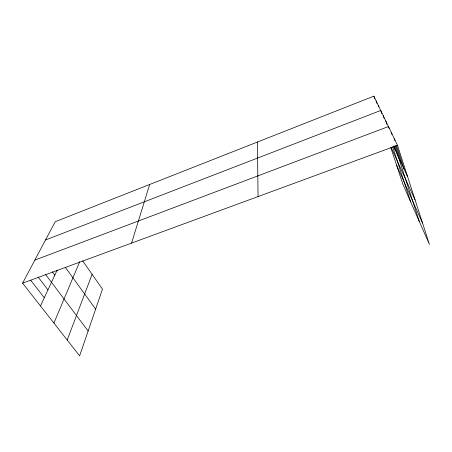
<?xml version="1.0" encoding="UTF-8"?>
<svg xmlns="http://www.w3.org/2000/svg" width="452" height="452" viewBox="0 0 452 452"><rect width="100%" height="100%" fill="white"/><g stroke="black" fill="none" stroke-linecap="round" stroke-linejoin="round"><path stroke-width="0.68" d="M131.549 243.103L149.668 184.489M67.207 340.017L92.095 274.319M53.907 323.073L79.721 261.651M40.482 305.964L57.155 270.126M82.626 260.81L102.485 289.133L79.625 355.843L22.6 283.172L55.206 221.712L373.861 96.157L397.489 145.295L429.4 244.346L402.839 184.162L390.839 147.719M45.511 239.984L380.748 110.48L381.844 113.825M34.821 260.132L388.477 126.554L389.127 128.554M22.6 283.172L397.489 145.295M30.657 280.172L44.285 297.795M38.143 277.048L47.952 289.913M45.658 274.539L88.134 331.011M52.308 271.776L54.816 275.155M65.506 267.567L95.632 309.128M393.556 146.533L407.608 176.704M391.104 147.392L415.134 200.072M396.528 164.997L422.535 223.045M378.364 105.525L378.799 106.847M376.07 100.756L376.945 103.423M373.861 96.157L374.725 98.785M383.223 115.627L384.087 118.283M392.675 146.928L410.67 201.897M394.76 145.9L419.366 221.61M385.799 120.983L386.867 124.272M393.941 145.968L395.438 150.572M394.353 138.775L394.991 140.753M396.477 145.358L404.348 169.709M391.353 132.532L391.997 134.521M395.647 145.781L401.229 163.002M257.431 142.03L258.058 196.575"/></g></svg>
